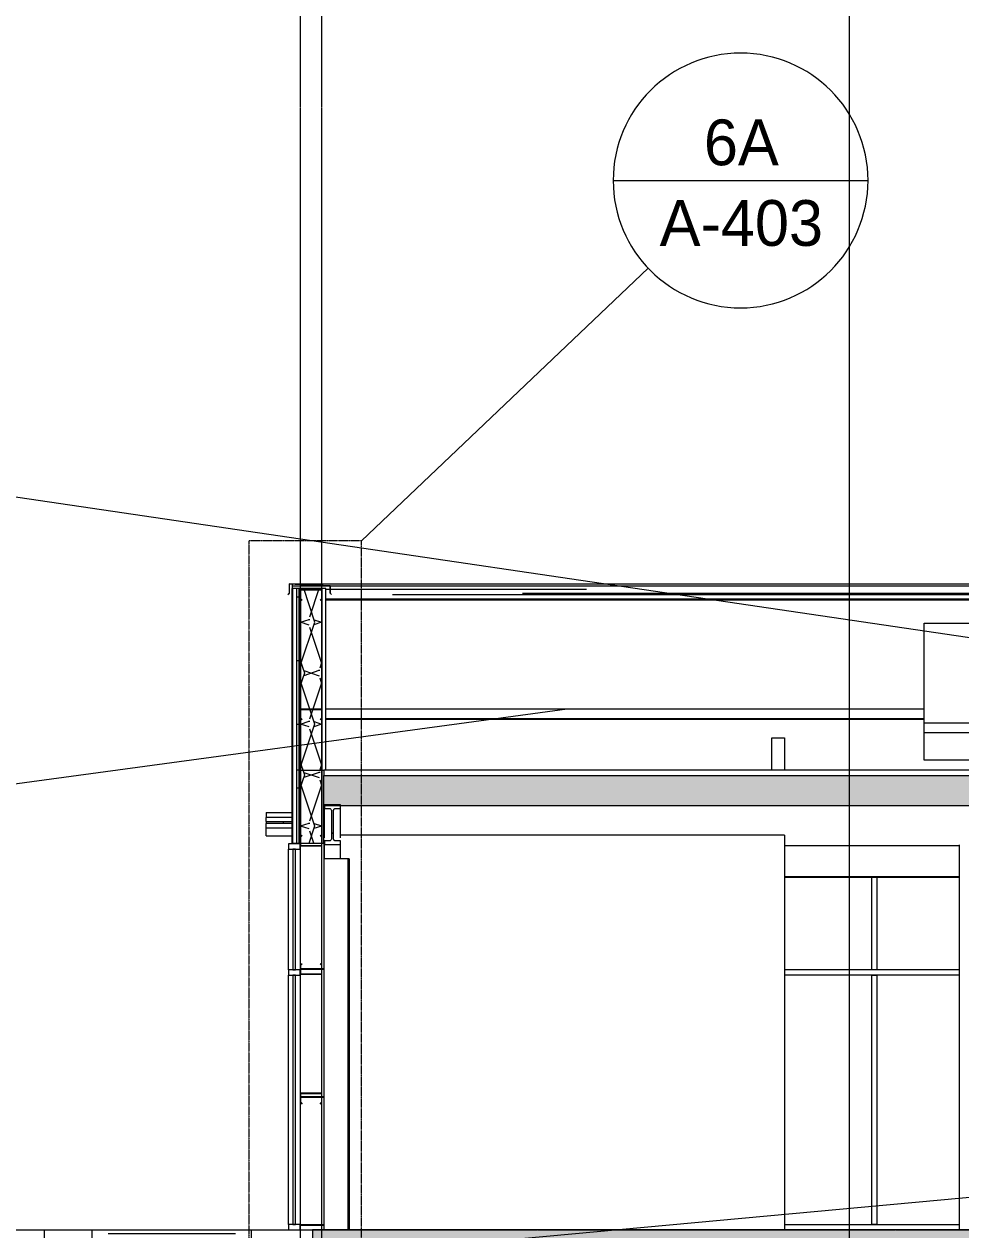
# Model space of a CAD drawing. Header units: inches. Extents: x -23565 to -21, y -324 to 853.
# Drawn here: x -22899.5 to -22546.6, y 0 to 454.5 of the extents above; entities that cross this region are included whole.
import ezdxf

# ---------------------------------------------------------------- set-up
doc = ezdxf.new("R2010")
doc.units = ezdxf.units.IN
doc.header["$MEASUREMENT"] = 0
for name, pattern in [('Dash Dot 3_16_', [0.3125, 0.1875, -0.0625, 0, -0.0625]), ('Grid Line 1_2_', [0.875, 0.5, -0.125, 0.125, -0.125]), ('Hidden 1_8_', [0.1875, 0.125, -0.0625])]:
    doc.linetypes.add(name, pattern=pattern)
for name, color, linetype, lineweight in [('A-ANNO-IDEN', 131, 'Continuous', 9), ('A-ANNO-SYMB', 150, 'Continuous', 9), ('A-CLNG', 13, 'Continuous', 13), ('A-CLNG-PATT', 13, 'Continuous', 25), ('A-FLOR', 192, 'Continuous', 13), ('A-FLOR-LEVL', 51, 'Continuous', 9), ('A-FLOR-MCUT', 51, 'Continuous', 9), ('A-FLOR-PATT', 8, 'Continuous', 25), ('A-GLAZ-CURT', 52, 'Continuous', 13), ('A-GLAZ-CWMG', 51, 'Continuous', 13), ('A-ROOF', 132, 'Continuous', 13), ('A-ROOF-OTLN', 132, 'Continuous', 9), ('A-ROOF-PATT', 132, 'Continuous', 13), ('A-WALL', 113, 'Continuous', 13), ('A-WALL-PATT', 111, 'Continuous', 25), ('C-TOPO', 7, 'Continuous', 13), ('G-ANNO-SYMB', 111, 'Continuous', 9), ('I-WALL', 2, 'Continuous', 13), ('M-EQPM', 50, 'Continuous', 13), ('S-BEAM', 12, 'Continuous', 13), ('S-COLS', 52, 'Continuous', 13), ('S-GRID', 1, 'Continuous', 9)]:
    doc.layers.add(name, color=color, linetype=linetype, lineweight=lineweight)
doc.styles.add('Century Gothic', font='GOTHIC.TTF', dxfattribs={"height": 17.245342})
pattern_1 = [(0, (-21811.89, 94.61), (0, 24), []), (90, (-21811.89, 94.61), (-24, 1e-15), [])]
pattern_2 = [(0, (-21811.89, 94.61), (30.72, 7.68), [2.534, -20.506, 2.534, -20.506, -122.88]), (0, (-21811.89, 94.61), (30.72, 7.68), [-46.08, 2.534, -43.546, 2.534, -20.506, -53.76]), (0, (-21811.89, 94.61), (30.72, 7.68), [-115.2, 2.534, -12.826, 2.534, -35.866]), (120, (-21800.37, 98.45), (-22.011075, 22.7643), [2.534, -20.506, 2.534, -20.506, -122.88]), (120, (-21800.37, 98.45), (-22.011075, 22.7643), [-46.08, 2.534, -43.546, 2.534, -20.506, -53.76]), (120, (-21800.37, 98.45), (-22.011075, 22.7643), [-115.2, 2.534, -12.826, 2.534, -35.866]), (240, (-21796.53, 113.81), (-8.708925, -30.4443), [2.534, -20.506, 2.534, -20.506, -122.88]), (240, (-21796.53, 113.81), (-8.708925, -30.4443), [-46.08, 2.534, -43.546, 2.534, -20.506, -53.76]), (240, (-21796.53, 113.81), (-8.708925, -30.4443), [-115.2, 2.534, -12.826, 2.534, -35.866])]
pattern_3 = [(161.57, (-21810.93, 95.57), (-7.6802237, -0.0009796), [0, -54.643, 6.067, 0]), (18.43, (-21812.85, 95.57), (-7.6802237, 0.0009796), [0, -54.643, 6.067, 0]), (108.43, (-21810.93, 95.57), (3.838295, -19.2013653), [18.211, -42.499]), (71.57, (-21812.85, 95.57), (3.838295, 19.2013653), [18.211, -42.499])]
pattern_4 = [(45, (-21811.89, 94.61), (-19.007, 19.007), []), (45, (-21811.89, 123.41), (-19.007, 19.007), [])]

# ---------------------------------------------------------------- blocks, each defined once
blk = doc.blocks.new('Struct_Xcel_Sports Complex_rvt-1-Building Section - North_South looking West _ Clinic')
at = {"layer": 'A-FLOR-PATT', "lineweight": 9}
h = blk.add_hatch(dxfattribs=at)
h.set_pattern_fill('FP_10', color=256, style=0, pattern_type=2)
h.set_pattern_definition([(50, (-21811.89, 94.61), (55.0854, -4.8198), [5.76, -63.36]), (355, (-21811.89, 94.61), (-10.6557, 57.7685), [4.608, -50.688]), (100.451, (-21807.3, 94.21), (44.4295, 52.9487), [4.895, -53.848]), (46.184, (-21811.89, 109.97), (81.9644, -12.712), [8.64, -95.04]), (96.636, (-21805.06, 108.91), (71.7815, 74.8124), [7.343, -80.772]), (351.184, (-21811.89, 109.97), (71.782, 74.8124), [6.912, -76.032]), (21, (-21804.21, 106.13), (45.842, -30.9215), [5.76, -63.36]), (326, (-21804.21, 106.13), (18.687, 55.6915), [4.608, -50.688]), (71.451, (-21800.39, 103.553), (64.529, 24.77), [4.895, -53.848]), (37.5, (-21811.89, 94.61), (0.9339, 25.5668), [2.534, -47.539, 2.534, -48.922, -50.88]), (37.5, (-21811.89, 94.61), (0.9339, 25.5668), [-101.53, 2.534, -48.346]), (7.5, (-21811.89, 94.61), (20.20404, 30.2913), [2.534, -26.803, 2.534, -46.387, -19.392]), (7.5, (-21811.89, 94.61), (20.20404, 30.2913), [-78.259, 2.534, -16.858]), (327.5, (-21829.017, 94.61), (40.9978, -1.7324), [2.534, -16.666, 2.534, -57.37, -79.488]), (327.5, (-21829.017, 94.61), (40.9978, -1.7324), [-79.104, 2.534, -76.954]), (317.5, (-21836.697, 94.61), (44.7889, 7.6878), [2.534, -22.426, 2.534, -37.248, -56.448]), (317.5, (-21836.697, 94.61), (44.7889, 7.6878), [-64.742, 2.534, -53.914])])
h.paths.add_polyline_path([(-22790.8, -6), (-20899.55, -6), (-20899.55, 0), (-22790.8, 0), (-22790.8, -1.56)], flags=0)
at = {"layer": 'A-FLOR', "color": 7}
blk.add_line((-20899.55, 0), (-22790.8, 0), dxfattribs=at)
at = {"layer": 'A-FLOR-MCUT', "color": 7, "lineweight": 13}
blk.add_line((-22790.8, 0), (-22790.8, -6), dxfattribs=at)
blk = doc.blocks.new('Girt_C - 8_D-1405489-Building Section - North_South looking West _ Clinic')
at = {"layer": 'S-BEAM', "color": 7}
for p, q in [((-22795.3, 51.37), (-22795.3, 48.05)), ((-22795.19, 48.11), (-22795.19, 51.37)), ((-22787.49, 51.55), (-22795.12, 51.55)), ((-22795.12, 51.45), (-22787.49, 51.45)), ((-22787.41, 51.37), (-22787.41, 48.11)), ((-22787.3, 48.05), (-22787.3, 51.37)), ((-22795.3, 48.05), (-22794.73, 47.57)), ((-22794.66, 47.66), (-22795.19, 48.11)), ((-22794.73, 47.57), (-22794.66, 47.66)), ((-22787.41, 48.11), (-22787.95, 47.66)), ((-22787.95, 47.66), (-22787.88, 47.57)), ((-22787.88, 47.57), (-22787.3, 48.05))]:
    blk.add_line(p, q, dxfattribs=at)
for centre, radius, start, end in [((-22795.12, 51.37), 0.188, 90, 180), ((-22795.12, 51.37), 0.0782, 90, 176.9576), ((-22787.49, 51.37), 0.188, 0, 90), ((-22787.49, 51.37), 0.0782, 2.1227, 90)]:
    blk.add_arc(centre, radius, start, end, dxfattribs=at)
blk = doc.blocks.new('Girt_C - 8_D-1781282-Building Section - North_South looking West _ Clinic')
at = {"layer": 'S-BEAM', "lineweight": 9}
h = blk.add_hatch(dxfattribs=at)
h.set_pattern_fill('FP_1', color=8, style=0, pattern_type=2)
h.set_pattern_definition(pattern_4)
h.paths.add_polyline_path([(-22795.12, 96.32), (-22787.49, 96.32), (-22787.49, 96.43), (-22795.12, 96.43)], flags=0)
h.paths.add_polyline_path([(-22787.41, 96.5), (-22787.3, 96.51), (-22787.3, 99.82), (-22787.88, 100.3), (-22787.95, 100.22), (-22787.41, 99.77)], flags=0)
h.paths.add_polyline_path([(-22795.19, 96.5), (-22795.19, 99.77), (-22794.66, 100.22), (-22794.73, 100.3), (-22795.3, 99.82), (-22795.3, 96.51)], flags=0)
at = {"layer": 'S-BEAM', "color": 7}
for p, q in [((-22794.73, 100.3), (-22795.3, 99.82)), ((-22795.19, 99.77), (-22794.66, 100.22)), ((-22794.66, 100.22), (-22794.73, 100.3)), ((-22787.88, 100.3), (-22787.95, 100.22)), ((-22787.95, 100.22), (-22787.41, 99.77)), ((-22787.3, 99.82), (-22787.88, 100.3)), ((-22795.3, 99.82), (-22795.3, 96.51)), ((-22795.19, 96.5), (-22795.19, 99.77)), ((-22787.49, 96.43), (-22795.12, 96.43)), ((-22795.12, 96.32), (-22787.49, 96.32)), ((-22787.41, 99.77), (-22787.41, 96.5)), ((-22787.3, 96.51), (-22787.3, 99.82))]:
    blk.add_line(p, q, dxfattribs=at)
for centre, radius, start, end in [((-22795.12, 96.51), 0.188, 180, 270), ((-22795.12, 96.51), 0.0782, 182.1227, 270), ((-22787.49, 96.51), 0.188, 270, 0), ((-22787.49, 96.51), 0.0782, 270, 356.9576)]:
    blk.add_arc(centre, radius, start, end, dxfattribs=at)
blk = doc.blocks.new('W-Wide Flange-Column - B4_F-1389255-Building Section - North_South looking West _ Clinic')
at = {"layer": 'S-COLS', "color": 8, "lineweight": 9}
for p, q in [((-22547.05, 0), (-22547.05, 145.18)), ((-22539.05, 145.18), (-22539.05, 0))]:
    blk.add_line(p, q, dxfattribs=at)
at = {"layer": 'S-COLS', "color": 8, "linetype": 'Hidden 1_8_', "lineweight": 9}
for p, q in [((-22543.21, 118.48), (-22543.21, 0)), ((-22542.9, 0), (-22542.9, 118.48))]:
    blk.add_line(p, q, dxfattribs=at)
blk = doc.blocks.new('W-Wide Flange - 1_-5_-1341919-Building Section - North_South looking West _ Clinic')
at = {"layer": 'S-BEAM', "lineweight": 9}
h = blk.add_hatch(dxfattribs=at)
h.set_pattern_fill('FP_1', color=8, style=0, pattern_type=2)
h.set_pattern_definition(pattern_4)
h.paths.add_polyline_path([(-22782.15, 145.22), (-22780.3, 145.22), (-22780.3, 146.58), (-22782.24, 146.6), (-22782.59, 146.77), (-22782.84, 147.08), (-22782.93, 147.47), (-22782.91, 158.18), (-22782.73, 158.53), (-22782.42, 158.78), (-22782.04, 158.87), (-22780.3, 158.87), (-22780.3, 160.23), (-22786.3, 160.23), (-22786.3, 158.87), (-22784.37, 158.85), (-22784.01, 158.67), (-22783.77, 158.36), (-22783.68, 157.98), (-22783.7, 147.27), (-22783.87, 146.91), (-22784.18, 146.67), (-22784.57, 146.58), (-22786.3, 146.58), (-22786.3, 145.22)], flags=0)
at = {"layer": 'S-BEAM', "color": 7}
for p, q in [((-22780.3, 160.23), (-22786.3, 160.23)), ((-22786.3, 160.23), (-22786.3, 158.87)), ((-22780.3, 158.87), (-22780.3, 160.23)), ((-22786.3, 158.87), (-22784.57, 158.87)), ((-22783.68, 157.98), (-22783.68, 147.47)), ((-22782.93, 147.47), (-22782.93, 157.98)), ((-22782.04, 158.87), (-22780.3, 158.87)), ((-22784.57, 146.58), (-22786.3, 146.58)), ((-22786.3, 146.58), (-22786.3, 145.22)), ((-22780.3, 146.58), (-22782.04, 146.58)), ((-22780.3, 145.22), (-22780.3, 146.58)), ((-22786.3, 145.22), (-22780.3, 145.22))]:
    blk.add_line(p, q, dxfattribs=at)
at = {"layer": 'S-BEAM', "color": 8, "lineweight": 9}
for p, q in [((-22786.3, 147.72), (-22786.3, 158.87)), ((-22780.3, 147.72), (-22780.3, 158.87)), ((-22786.3, 139.83), (-22786.3, 145.22)), ((-22780.3, 139.83), (-22780.3, 145.22))]:
    blk.add_line(p, q, dxfattribs=at)
at = {"layer": 'S-BEAM', "color": 7, "flags": 128}
for points in [[(-22784.57, 158.87), (-22784.37, 158.85), (-22784.18, 158.78), (-22784.01, 158.67), (-22783.87, 158.53), (-22783.77, 158.36), (-22783.7, 158.18), (-22783.68, 157.98)], [(-22782.93, 157.98), (-22782.91, 158.18), (-22782.84, 158.36), (-22782.73, 158.53), (-22782.59, 158.67), (-22782.42, 158.78), (-22782.24, 158.85), (-22782.04, 158.87)], [(-22783.68, 147.47), (-22783.7, 147.27), (-22783.77, 147.08), (-22783.87, 146.91), (-22784.01, 146.77), (-22784.18, 146.67), (-22784.37, 146.6), (-22784.57, 146.58)], [(-22782.04, 146.58), (-22782.24, 146.6), (-22782.42, 146.67), (-22782.59, 146.77), (-22782.73, 146.91), (-22782.84, 147.08), (-22782.91, 147.27), (-22782.93, 147.47)]]:
    blk.add_lwpolyline(points, dxfattribs=at)
blk = doc.blocks.new('Girt_C - 8_D-1785278-Building Section - North_South looking West _ Clinic')
at = {"layer": 'S-BEAM', "color": 8, "lineweight": 9}
for p, q in [((-22784.18, 241.3), (-22785.81, 241.3)), ((-22687.57, 241.3), (-22784.12, 241.3)), ((-22353.87, 241.3), (-22357.18, 241.3)), ((-22349.92, 241.11), (-22349.92, 240.83)), ((-22785.8, 237.8), (-22354.05, 237.8)), ((-22351.99, 237.31), (-22785.8, 237.31)), ((-22353.9, 237.8), (-22352, 237.8))]:
    blk.add_line(p, q, dxfattribs=at)
blk = doc.blocks.new('Girt_C - 8_D-1782473-Building Section - North_South looking West _ Clinic')
at = {"layer": 'S-BEAM', "color": 7}
for p, q in [((-22795.3, 241.11), (-22795.3, 237.8)), ((-22795.19, 237.85), (-22795.19, 241.11)), ((-22787.49, 241.3), (-22795.12, 241.3)), ((-22795.12, 241.19), (-22787.49, 241.19)), ((-22787.41, 241.11), (-22787.41, 237.85)), ((-22787.3, 237.8), (-22787.3, 241.11)), ((-22795.3, 237.8), (-22794.73, 237.31)), ((-22794.66, 237.4), (-22795.19, 237.85)), ((-22794.73, 237.31), (-22794.66, 237.4)), ((-22787.41, 237.85), (-22787.95, 237.4)), ((-22787.95, 237.4), (-22787.88, 237.31)), ((-22787.88, 237.31), (-22787.3, 237.8))]:
    blk.add_line(p, q, dxfattribs=at)
for centre, radius, start, end in [((-22795.12, 241.11), 0.188, 90, 180), ((-22795.12, 241.11), 0.0782, 90, 177.8773), ((-22787.49, 241.11), 0.188, 0, 90), ((-22787.49, 241.11), 0.0782, 3.0424, 90)]:
    blk.add_arc(centre, radius, start, end, dxfattribs=at)
blk = doc.blocks.new('Carrier_48TC_Standard_Efficiency_Gas_Heat_Electric_Cooling_Packaged_Rooftop_Unit_3_to_15_nominal_tons - 6 ton 48TC__07-1350223-Building Section - North_South looking West _ Clinic')
at = {"layer": 'M-EQPM', "color": 8, "lineweight": 9}
for p, q in [((-22560.37, 228.71), (-22516.37, 228.71)), ((-22560.37, 187.33), (-22560.37, 228.71)), ((-22516.37, 187.33), (-22516.37, 228.71)), ((-22560.37, 191.08), (-22516.37, 191.08)), ((-22560.37, 177.08), (-22560.37, 191.08)), ((-22516.37, 177.08), (-22516.37, 191.08)), ((-22516.37, 187.33), (-22560.37, 187.33)), ((-22516.37, 177.08), (-22560.37, 177.08))]:
    blk.add_line(p, q, dxfattribs=at)
blk = doc.blocks.new('W-Wide Flange - W12X19-1098423-Building Section - North_South looking West _ Clinic')
at = {"layer": 'S-BEAM', "color": 8, "lineweight": 9}
for p, q in [((-22547.05, 144.7), (-22613.05, 144.7)), ((-22613.05, 133.2), (-22547.05, 133.2)), ((-22547.05, 132.85), (-22613.05, 132.85))]:
    blk.add_line(p, q, dxfattribs=at)
blk = doc.blocks.new('Rectangular Mullion - Exterior 2_ x 4_5_-1135311-Building Section - North_South looking West _ Clinic')
at = {"layer": 'A-GLAZ-CWMG', "color": 8, "lineweight": 9}
blk.add_line((-22579.24, 2), (-22547.05, 2), dxfattribs=at)
blk = doc.blocks.new('Rectangular Mullion - Exterior 2_ x 4_5_-769167-Building Section - North_South looking West _ Clinic')
at = {"layer": 'A-GLAZ-CWMG', "color": 8, "lineweight": 9}
blk.add_line((-22613.05, 2), (-22579.24, 2), dxfattribs=at)
blk = doc.blocks.new('Rectangular Mullion - Exterior 2_ x 4_5_-1135305-Building Section - North_South looking West _ Clinic')
at = {"layer": 'A-GLAZ-CWMG', "color": 8, "lineweight": 9}
for p, q in [((-22579.24, 98), (-22613.05, 98)), ((-22579.24, 96), (-22613.05, 96))]:
    blk.add_line(p, q, dxfattribs=at)
blk = doc.blocks.new('Rectangular Mullion - Exterior 2_ x 4_5_-827470-Building Section - North_South looking West _ Clinic')
at = {"layer": 'A-GLAZ-CWMG', "color": 8, "lineweight": 9}
for p, q in [((-22580.24, 96), (-22578.24, 96)), ((-22580.24, 96), (-22580.24, 2)), ((-22578.24, 96), (-22578.24, 2)), ((-22578.24, 2), (-22580.24, 2))]:
    blk.add_line(p, q, dxfattribs=at)
blk = doc.blocks.new('Rectangular Mullion - Exterior 2_ x 4_5_-1142358-Building Section - North_South looking West _ Clinic')
at = {"layer": 'A-GLAZ-CWMG', "color": 8, "lineweight": 9}
for p, q in [((-22580.24, 132.85), (-22580.24, 98)), ((-22578.24, 132.85), (-22578.24, 98)), ((-22578.24, 98), (-22580.24, 98))]:
    blk.add_line(p, q, dxfattribs=at)
blk = doc.blocks.new('Girt_C - 8_D-1781644-Building Section - North_South looking West _ Clinic')
at = {"layer": 'S-BEAM', "lineweight": 9}
h = blk.add_hatch(dxfattribs=at)
h.set_pattern_fill('FP_1', color=8, style=0, pattern_type=2)
h.set_pattern_definition(pattern_4)
h.paths.add_polyline_path([(-22787.49, 144.69), (-22787.49, 144.8), (-22795.12, 144.8), (-22795.12, 144.69), (-22791.83, 144.69)], flags=0)
h.paths.add_polyline_path([(-22795.19, 144.87), (-22795.19, 148.14), (-22794.66, 148.59), (-22794.73, 148.67), (-22795.3, 148.19), (-22795.3, 144.88)], flags=0)
h.paths.add_polyline_path([(-22787.41, 144.87), (-22787.3, 144.92), (-22787.3, 148.19), (-22787.88, 148.67), (-22787.95, 148.59), (-22787.41, 148.14), (-22787.41, 144.92)], flags=0)
at = {"layer": 'S-BEAM', "color": 7}
for p, q in [((-22794.73, 148.67), (-22795.3, 148.19)), ((-22795.3, 148.19), (-22795.3, 144.88)), ((-22795.19, 148.14), (-22794.66, 148.59)), ((-22795.19, 144.87), (-22795.19, 148.14)), ((-22794.66, 148.59), (-22794.73, 148.67)), ((-22787.88, 148.67), (-22787.95, 148.59)), ((-22787.95, 148.59), (-22787.41, 148.14)), ((-22787.3, 148.19), (-22787.88, 148.67)), ((-22787.41, 148.14), (-22787.41, 144.87)), ((-22787.3, 144.88), (-22787.3, 148.19)), ((-22787.49, 144.8), (-22795.12, 144.8)), ((-22795.12, 144.69), (-22787.49, 144.69))]:
    blk.add_line(p, q, dxfattribs=at)
for centre, radius, start, end in [((-22795.12, 144.88), 0.187, 180, 270), ((-22795.12, 144.88), 0.0782, 183.0424, 270), ((-22787.49, 144.88), 0.188, 270, 0), ((-22787.49, 144.88), 0.0782, 270, 357.8773)]:
    blk.add_arc(centre, radius, start, end, dxfattribs=at)
blk = doc.blocks.new('Girt_C - 8_D-V6-Building Section - North_South looking West _ Clinic')
at = {"layer": 'S-BEAM', "color": 7}
for p, q in [((-22795.3, 196.11), (-22795.3, 192.8)), ((-22795.19, 192.85), (-22795.19, 196.11)), ((-22787.49, 196.3), (-22795.12, 196.3)), ((-22795.12, 196.19), (-22787.49, 196.19)), ((-22787.41, 196.11), (-22787.41, 192.85)), ((-22787.3, 192.8), (-22787.3, 196.11)), ((-22795.3, 192.8), (-22794.73, 192.31)), ((-22794.66, 192.4), (-22795.19, 192.85)), ((-22794.73, 192.31), (-22794.66, 192.4)), ((-22787.41, 192.85), (-22787.95, 192.4)), ((-22787.95, 192.4), (-22787.88, 192.31)), ((-22787.88, 192.31), (-22787.3, 192.8))]:
    blk.add_line(p, q, dxfattribs=at)
for centre, radius, start, end in [((-22795.12, 196.11), 0.188, 90, 180), ((-22795.12, 196.11), 0.0782, 90, 177.8773), ((-22787.49, 196.11), 0.188, 0, 90), ((-22787.49, 196.11), 0.0782, 3.0424, 90)]:
    blk.add_arc(centre, radius, start, end, dxfattribs=at)
blk = doc.blocks.new('Girt_C - 8_D-1785280-Building Section - North_South looking West _ Clinic')
at = {"layer": 'S-BEAM', "color": 8, "lineweight": 9}
for p, q in [((-22560.37, 196.3), (-22785.8, 196.3)), ((-22448.55, 196.3), (-22516.37, 196.3)), ((-22353.87, 196.3), (-22389.05, 196.3)), ((-22785.8, 192.8), (-22560.37, 192.8)), ((-22560.37, 192.31), (-22785.8, 192.31)), ((-22516.37, 192.8), (-22448.55, 192.8)), ((-22448.55, 192.31), (-22516.37, 192.31)), ((-22389.05, 192.8), (-22354.05, 192.8)), ((-22352, 192.31), (-22389.05, 192.31)), ((-22353.9, 192.8), (-22352, 192.8))]:
    blk.add_line(p, q, dxfattribs=at)
blk = doc.blocks.new('Rectangular Mullion - Exterior 2_ x 4_5_-1135285-Building Section - North_South looking West _ Clinic')
at = {"layer": 'A-GLAZ-CWMG', "color": 8, "lineweight": 9}
for p, q in [((-22547.05, 98), (-22579.24, 98)), ((-22547.05, 96), (-22579.24, 96))]:
    blk.add_line(p, q, dxfattribs=at)
blk = doc.blocks.new('Rectangular Mullion - Exterior 2_ x 4_5_-1060761-Building Section - North_South looking West _ Clinic')
at = {"layer": 'A-GLAZ-CWMG', "color": 7}
for p, q in [((-22799.93, 145.5), (-22799.93, 143.5)), ((-22795.43, 145.5), (-22799.93, 145.5)), ((-22795.43, 143.5), (-22795.43, 145.5)), ((-22799.93, 143.5), (-22795.43, 143.5))]:
    blk.add_line(p, q, dxfattribs=at)
blk = doc.blocks.new('System Panel - INSULATED LOW-E GLAZING _SEE ELEVATIONS FOR U-FACTOR_ SHGC_ _ LT_-827454-Building Section - North_South looking West _ Clinic')
at = {"layer": 'A-GLAZ-CURT', "color": 7}
for p, q in [((-22798.18, 96), (-22798.18, 2)), ((-22797.18, 96), (-22798.18, 96)), ((-22797.18, 2), (-22797.18, 96)), ((-22798.18, 2), (-22797.18, 2))]:
    blk.add_line(p, q, dxfattribs=at)
at = {"layer": 'A-GLAZ-CURT', "color": 10, "lineweight": 9}
for p, q in [((-22798.18, 96), (-22798.18, 2)), ((-22797.18, 96), (-22798.18, 96)), ((-22797.18, 2), (-22797.18, 96)), ((-22798.18, 2), (-22797.18, 2))]:
    blk.add_line(p, q, dxfattribs=at)
blk = doc.blocks.new('System Panel - INSULATED LOW-E GLAZING _SEE ELEVATIONS FOR U-FACTOR_ SHGC_ _ LT_-1142349-Building Section - North_South looking West _ Clinic')
at = {"layer": 'A-GLAZ-CURT', "color": 7}
for p, q in [((-22798.18, 143.5), (-22798.18, 98)), ((-22797.18, 143.5), (-22798.18, 143.5)), ((-22797.18, 98), (-22797.18, 143.5)), ((-22798.18, 98), (-22797.18, 98))]:
    blk.add_line(p, q, dxfattribs=at)
at = {"layer": 'A-GLAZ-CURT', "color": 10, "lineweight": 9}
for p, q in [((-22798.18, 143.5), (-22798.18, 98)), ((-22797.18, 143.5), (-22798.18, 143.5)), ((-22797.18, 98), (-22797.18, 143.5)), ((-22798.18, 98), (-22797.18, 98))]:
    blk.add_line(p, q, dxfattribs=at)
blk = doc.blocks.new('Rectangular Mullion - Exterior 2_ x 4_5_-1060760-Building Section - North_South looking West _ Clinic')
at = {"layer": 'A-GLAZ-CWMG', "color": 7}
for p, q in [((-22799.93, 2), (-22799.93, 0)), ((-22795.43, 2), (-22799.93, 2)), ((-22799.93, 0), (-22795.43, 0)), ((-22795.43, 0), (-22795.43, 2))]:
    blk.add_line(p, q, dxfattribs=at)
blk = doc.blocks.new('Rectangular Mullion - Exterior 2_ x 4_5_-1140453-Building Section - North_South looking West _ Clinic')
at = {"layer": 'A-GLAZ-CWMG', "color": 7}
for p, q in [((-22799.93, 98), (-22799.93, 96)), ((-22795.43, 98), (-22799.93, 98)), ((-22799.93, 96), (-22795.43, 96)), ((-22795.43, 96), (-22795.43, 98))]:
    blk.add_line(p, q, dxfattribs=at)
blk = doc.blocks.new('Rectangular Mullion - Exterior 2_ x 4_5_-V10-Building Section - North_South looking West _ Clinic')
at = {"layer": 'A-GLAZ-CWMG', "color": 10, "lineweight": 9}
for p, q in [((-22799.93, 96), (-22798.18, 96)), ((-22798.18, 96), (-22797.18, 96)), ((-22797.18, 96), (-22795.43, 96)), ((-22798.18, 2), (-22799.93, 2)), ((-22797.18, 2), (-22798.18, 2)), ((-22795.43, 2), (-22797.18, 2))]:
    blk.add_line(p, q, dxfattribs=at)
at = {"layer": 'A-GLAZ-CWMG', "color": 8, "lineweight": 9}
for p, q in [((-22799.93, 2), (-22799.93, 96)), ((-22795.43, 96), (-22795.43, 2))]:
    blk.add_line(p, q, dxfattribs=at)
blk = doc.blocks.new('Rectangular Mullion - Exterior 2_ x 4_5_-V11-Building Section - North_South looking West _ Clinic')
at = {"layer": 'A-GLAZ-CWMG', "color": 10, "lineweight": 9}
for p, q in [((-22799.93, 143.5), (-22798.18, 143.5)), ((-22798.18, 143.5), (-22797.18, 143.5)), ((-22797.18, 143.5), (-22795.43, 143.5)), ((-22798.18, 98), (-22799.93, 98)), ((-22797.18, 98), (-22798.18, 98)), ((-22795.43, 98), (-22797.18, 98))]:
    blk.add_line(p, q, dxfattribs=at)
at = {"layer": 'A-GLAZ-CWMG', "color": 8, "lineweight": 9}
for p, q in [((-22799.93, 98), (-22799.93, 143.5)), ((-22795.43, 143.5), (-22795.43, 98))]:
    blk.add_line(p, q, dxfattribs=at)
blk = doc.blocks.new('HSS-Hollow Structural Section - HSS1-1_2X1-1_2X1_8 - Obsolete-1396620-Building Section - North_South looking West _ Clinic')
at = {"layer": 'S-BEAM', "color": 8, "lineweight": 9}
for p, q in [((-22798.62, 155.4), (-22808.3, 155.4)), ((-22808.3, 155.18), (-22808.3, 155.4)), ((-22808.3, 154.14), (-22808.3, 155.18)), ((-22808.3, 153.9), (-22808.3, 154.14)), ((-22808.3, 153.86), (-22808.3, 153.9)), ((-22808.3, 153.86), (-22798.62, 153.86))]:
    blk.add_line(p, q, dxfattribs=at)
blk = doc.blocks.new('HSS-Hollow Structural Section - HSS1-1_2X1-1_2X1_8 - Obsolete-V12-Building Section - North_South looking West _ Clinic')
at = {"layer": 'S-BEAM', "color": 8, "lineweight": 9}
for p, q in [((-22798.62, 153.11), (-22808.3, 153.11)), ((-22808.3, 152.89), (-22808.3, 153.11)), ((-22808.3, 151.85), (-22808.3, 152.89)), ((-22808.3, 151.61), (-22808.3, 151.85)), ((-22808.3, 151.57), (-22808.3, 151.61)), ((-22808.3, 151.57), (-22798.62, 151.57))]:
    blk.add_line(p, q, dxfattribs=at)
blk = doc.blocks.new('Section - Callout Head-19020-Building Section - North_South looking West _ Clinic')
at = {"layer": 'A-ANNO-SYMB'}
blk.add_line((-22677.54, 395.52), (-22581.54, 395.52), dxfattribs=at)
for start, end in [(0, 180), (180, 360)]:
    blk.add_arc((-22629.54, 395.52), 48, start, end, dxfattribs=at)

msp = doc.modelspace()

# ---------------------------------------------------------------- hatches: boundary and pattern name
at = {"layer": 'A-CLNG-PATT', "lineweight": 9}
h = msp.add_hatch(dxfattribs=at)
h.set_pattern_fill('FP_5', color=8, style=0, pattern_type=2)
h.set_pattern_definition(pattern_3)
h.paths.add_polyline_path([(-21939.69056, 159.97351), (-20891.55281, 159.97351), (-20891.55281, 171.10816), (-22786.55281, 171.10816), (-22786.55281, 159.97351), (-21949.374, 159.97351)], flags=0)
at = {"layer": 'A-ROOF-PATT', "lineweight": 9}
h = msp.add_hatch(dxfattribs=at)
h.set_pattern_fill('FP_7', color=8, style=0, pattern_type=2)
h.set_pattern_definition([(90, (-174.388, -762.154), (-16.082, 1e-15), [])])
h.paths.add_polyline_path([(-22808.30281, 153.11177), (-22798.61531, 153.11177), (-22798.61531, 153.85745), (-22808.30281, 153.85745)], flags=0)
h.paths.add_polyline_path([(-20878.55281, 153.11177), (-20878.55281, 153.85745), (-20889.05281, 153.85745), (-20889.03759, 153.11177), (-20879.83854, 153.11177)], flags=0)
h.paths.add_polyline_path([(-20884.19587, 155.39928), (-20878.55281, 155.39928), (-20878.55281, 155.87239), (-20889.05281, 155.87239), (-20889.05281, 155.39928), (-20887.47367, 155.39928)], flags=0)
h.paths.add_polyline_path([(-20900.30281, 171.10816), (-20900.30281, 171.23837), (-22786.55281, 171.23837), (-22786.55281, 171.10816), (-20903.56275, 171.10816)], flags=0)
at = {"layer": 'A-WALL-PATT', "lineweight": 9}
h = msp.add_hatch(dxfattribs=at)
h.set_pattern_fill('FP_3', color=8, style=0, pattern_type=2)
h.set_pattern_definition(pattern_1)
h.paths.add_polyline_path([(-22796.80281, 173.2401), (-22795.80281, 173.2401), (-22795.80281, 241.75), (-22796.80281, 241.75), (-22796.80281, 174.21443)], flags=0)
h = msp.add_hatch(dxfattribs=at)
h.set_pattern_fill('FP_4', color=8, style=0, pattern_type=2)
h.set_pattern_definition(pattern_2)
h.paths.add_polyline_path([(-22795.30281, 173.2401), (-22795.30281, 241.75), (-22795.80281, 241.75), (-22795.80281, 173.2401)], flags=0)
h = msp.add_hatch(dxfattribs=at)
h.set_pattern_fill('FP_5', color=8, style=0, pattern_type=2)
h.set_pattern_definition(pattern_3)
h.paths.add_polyline_path([(-22787.30281, 173.2401), (-22787.30281, 241.75), (-22795.30281, 241.75), (-22795.30281, 173.2401), (-22791.83306, 173.2401)], flags=0)
h = msp.add_hatch(dxfattribs=at)
h.set_pattern_fill('FP_3', color=8, style=0, pattern_type=2)
h.set_pattern_definition(pattern_1)
h.paths.add_polyline_path([(-22795.80281, 145.75), (-22795.80281, 173.2401), (-22796.80281, 173.2401), (-22796.80281, 145.75)], flags=0)
h = msp.add_hatch(dxfattribs=at)
h.set_pattern_fill('FP_4', color=8, style=0, pattern_type=2)
h.set_pattern_definition(pattern_2)
h.paths.add_polyline_path([(-22795.30281, 145.75), (-22795.30281, 173.2401), (-22795.80281, 173.2401), (-22795.80281, 145.75)], flags=0)
h = msp.add_hatch(dxfattribs=at)
h.set_pattern_fill('FP_5', color=8, style=0, pattern_type=2)
h.set_pattern_definition(pattern_3)
h.paths.add_polyline_path([(-22787.30281, 145.75), (-22787.30281, 173.2401), (-22795.30281, 173.2401), (-22795.30281, 145.75), (-22791.83306, 145.75)], flags=0)
h = msp.add_hatch(dxfattribs=at)
h.set_pattern_fill('FP_6', color=8, style=0, pattern_type=2)
h.set_pattern_definition([(90, (-23337.7, 677.25), (-193, -193), [48, -145]), (180, (-23337.7, 677.25), (-2e-14, -193), [96, -97]), (270, (-23433.7, 725.25), (-193, -193), [48, -145]), (180, (-23337.7, 725.25), (-2e-14, -193), [96, -97]), (270, (-23434.2, 725.25), (-193, -193), [48, -145]), (180, (-23434.2, 725.25), (-2e-14, -193), [96, -97]), (90, (-23530.2, 677.25), (-193, -193), [48, -145]), (180, (-23434.2, 677.25), (-2e-14, -193), [96, -97]), (90, (-23385.46, 725.5), (-193, -193), [48, -145]), (180, (-23337.33, 725.5), (-2e-14, -193), [48.125, -144.875]), (180, (-23337.33, 773.5), (-2e-14, -193), [48.125, -144.875]), (90, (-23481.96, 725.5), (-193, -193), [48, -145]), (180, (-23385.96, 725.5), (-2e-14, -193), [96, -97]), (270, (-23385.96, 773.5), (-193, -193), [48, -145]), (180, (-23385.96, 773.5), (-2e-14, -193), [96, -97]), (180, (-23482.46, 725.5), (-2e-14, -193), [48, -145]), (270, (-23482.46, 773.5), (-193, -193), [48, -145]), (180, (-23482.46, 773.5), (-2e-14, -193), [48, -145]), (90, (-23337.7, 773.75), (-193, -193), [48, -145]), (180, (-23337.7, 773.75), (-2e-14, -193), [96, -97]), (270, (-23433.7, 821.75), (-193, -193), [48, -145]), (180, (-23337.7, 821.75), (-2e-14, -193), [96, -97]), (270, (-23434.2, 821.75), (-193, -193), [48, -145]), (180, (-23434.2, 821.75), (-2e-14, -193), [96, -97]), (90, (-23530.2, 773.75), (-193, -193), [48, -145]), (180, (-23434.2, 773.75), (-2e-14, -193), [96, -97]), (90, (-23385.46, 822), (-193, -193), [48, -145]), (180, (-23337.33, 822), (-2e-14, -193), [48.125, -144.875]), (180, (-23337.33, 870), (-2e-14, -193), [48.125, -144.875]), (90, (-23481.96, 822), (-193, -193), [48, -145]), (180, (-23385.96, 822), (-2e-14, -193), [96, -97]), (270, (-23385.96, 870), (-193, -193), [48, -145]), (180, (-23385.96, 870), (-2e-14, -193), [96, -97]), (180, (-23482.46, 822), (-2e-14, -193), [48, -145]), (270, (-23482.46, 870), (-193, -193), [48, -145]), (180, (-23482.46, 870), (-2e-14, -193), [48, -145])])
h.paths.add_polyline_path([(-22790.80281, 0), (-22786.55281, 0), (-22786.55281, 145.75), (-22787.30281, 145.75), (-22787.30281, 144.875), (-22787.41219, 144.91868), (-22787.41219, 145.75), (-22795.19344, 145.75), (-22795.19344, 144.8709), (-22795.30281, 144.91868), (-22795.30281, 145.75), (-22798.61531, 145.75), (-22798.61531, 145.5), (-22795.42781, 145.5), (-22795.42781, 0)], flags=0)
h.paths.add_polyline_path([(-22794.72719, 47.57168), (-22795.30281, 48.10569), (-22795.30281, 51.36719), (-22795.19344, 51.37128), (-22795.11531, 48.04014), (-22794.65688, 47.65547)], flags=0)
h.paths.add_polyline_path([(-22787.87734, 47.5726), (-22787.94765, 47.65638), (-22787.41219, 48.10569), (-22787.41219, 51.37006), (-22787.30281, 51.36719), (-22787.30281, 48.05469), (-22787.49028, 47.89738)], flags=0)
h.paths.add_polyline_path([(-22794.65688, 51.44531), (-22795.11537, 51.44531), (-22795.11537, 51.55469), (-22787.49031, 51.55469), (-22787.49028, 51.44531), (-22790.80281, 51.44531)], flags=0)
h.paths.add_polyline_path([(-22795.11531, 96.32031), (-22795.11534, 96.42969), (-22787.49025, 96.42969), (-22787.49025, 96.32031)], flags=0)
h.paths.add_polyline_path([(-22787.41219, 96.50372), (-22787.41219, 99.76931), (-22787.94874, 100.21953), (-22787.87843, 100.30332), (-22787.30281, 99.76931), (-22787.30281, 96.50781)], flags=0)
h.paths.add_polyline_path([(-22795.19344, 96.50494), (-22795.30281, 96.50781), (-22795.30281, 99.82031), (-22794.72828, 100.3024), (-22794.65797, 100.21862), (-22795.19344, 99.76931), (-22795.19344, 98)], flags=0)
h.paths.add_polyline_path([(-22787.49028, 144.6875), (-22795.11531, 144.6875), (-22795.11537, 144.79688), (-22787.49028, 144.79688)], flags=0)
at = {"layer": 'C-TOPO', "lineweight": 9}
h = msp.add_hatch(dxfattribs=at)
h.set_pattern_fill('FP_2', color=8, style=0, pattern_type=2)
h.set_pattern_definition([(0, (-21811.89, 94.61), (48, 48), [48, -48]), (0, (-21811.89, 112.61), (48, 48), [48, -48]), (0, (-21811.89, 130.61), (48, 48), [48, -48]), (90, (-21805.89, 136.61), (-48, 48), [48, -48]), (90, (-21787.89, 136.61), (-48, 48), [48, -48]), (90, (-21769.89, 136.61), (-48, 48), [48, -48])])
h.paths.add_polyline_path([(-20864.829, -79.68207), (-20554.959, -79.68207), (-20554.959, 0), (-20889.55281, 0), (-20889.55281, -36), (-20886.55281, -36), (-20886.55281, -48), (-20904.55281, -48), (-20904.55281, -36), (-20899.55281, -36), (-20899.55281, -6), (-22790.80281, -6), (-22790.80281, -36), (-22785.80281, -36), (-22785.80281, -48), (-22803.80281, -48), (-22803.80281, -36), (-22800.80281, -36), (-22800.80281, 0), (-23033.919, 0), (-23033.919, -79.68207), (-20886.55281, -79.68207)], flags=0)
h.paths.add_polyline_path([(-22535.60784, -24), (-22551.60784, -24), (-22551.60784, -12), (-22535.60784, -12)], flags=0)

# ---------------------------------------------------------------- linework, layer by layer
at = {"layer": 'A-ANNO-IDEN', "color": 153}
for p, q in [((-22443.68458, 208.51507), (-23078.54946, 302.09145)), ((-22694.94043, 196.29506), (-23078.58806, 144.0656)), ((-22477.16782, 18.22431), (-23081.64358, -37.23122))]:
    msp.add_line(p, q, dxfattribs=at)
at = {"layer": 'A-ANNO-SYMB'}
msp.add_line((-22772.40967, 259.76137), (-22664.33183, 362.45943), dxfattribs=at)
at = {"layer": 'A-ANNO-SYMB', "linetype": 'Dash Dot 3_16_'}
for p, q in [((-22814.83026, 259.76137), (-22814.83026, -51.59791)), ((-22772.40967, 259.76137), (-22814.83026, 259.76137)), ((-22772.40967, -51.59791), (-22772.40967, 259.76137))]:
    msp.add_line(p, q, dxfattribs=at)
at = {"layer": 'A-CLNG', "color": 7}
for p, q in [((-20891.55281, 171.10816), (-22786.55281, 171.10816)), ((-22786.55281, 159.97351), (-22356.55281, 159.97351))]:
    msp.add_line(p, q, dxfattribs=at)
at = {"layer": 'A-FLOR-LEVL', "linetype": 'Grid Line 1_2_'}
msp.add_line((-23227.3711, 0), (-20111.40408, 0), dxfattribs=at)
at = {"layer": 'A-ROOF', "color": 7}
for p, q in [((-20889.05281, 173.2401), (-22786.55281, 173.2401)), ((-22786.55281, 173.2401), (-22786.55281, 171.23837)), ((-22786.55281, 171.23837), (-20900.30281, 171.23837))]:
    msp.add_line(p, q, dxfattribs=at)
at = {"layer": 'A-ROOF', "color": 8, "lineweight": 9}
for p, q in [((-22808.30281, 157.35329), (-22808.30281, 155.39928)), ((-22808.30281, 157.35329), (-22798.61531, 157.35329)), ((-22808.30281, 153.85745), (-22808.30281, 153.06381))]:
    msp.add_line(p, q, dxfattribs=at)
at = {"layer": 'A-ROOF-OTLN', "color": 8}
for q in [(-22808.30281, 151.56626), (-22798.61531, 148.46428)]:
    msp.add_line((-22808.30281, 148.46428), q, dxfattribs=at)
at = {"layer": 'A-WALL', "color": 7}
for p, q in [((-22799.61531, 243.5), (-22799.61531, 240)), ((-22784.11531, 242.68768), (-22799.61531, 243.5)), ((-22799.55281, 239.97411), (-22799.55281, 243.43414)), ((-22799.55281, 243.43414), (-22784.17781, 242.62837)), ((-22798.61531, 241.75), (-22798.61531, 145.75)), ((-22785.80281, 241.75), (-22798.61531, 241.75)), ((-22798.30281, 241.75), (-22798.30281, 145.75)), ((-22796.80281, 241.75), (-22796.80281, 145.75)), ((-22795.80281, 241.75), (-22795.80281, 145.75)), ((-22795.30281, 241.75), (-22795.30281, 145.75)), ((-22787.30281, 241.75), (-22787.30281, 145.75)), ((-22785.80281, 173.2401), (-22785.80281, 241.75)), ((-22784.17781, 242.62837), (-22784.17781, 239.97411)), ((-22784.11531, 240), (-22784.11531, 242.68768)), ((-22799.61531, 240), (-22800.11531, 239.5)), ((-22800.11531, 239.5), (-22800.07112, 239.45581)), ((-22800.07112, 239.45581), (-22799.55281, 239.97411)), ((-22784.17781, 239.97411), (-22783.6595, 239.45581)), ((-22783.61531, 239.5), (-22784.11531, 240)), ((-22783.6595, 239.45581), (-22783.61531, 239.5)), ((-22795.80281, 173.2401), (-22796.80281, 173.2401)), ((-22795.30281, 173.2401), (-22786.55281, 173.2401)), ((-22786.55281, 145.75), (-22786.55281, 171.23837)), ((-22798.61531, 145.75), (-22786.55281, 145.75))]:
    msp.add_line(p, q, dxfattribs=at)
at = {"layer": 'A-WALL', "color": 8, "lineweight": 9}
for p, q in [((-22798.30281, 243.5), (-22341.74031, 243.5)), ((-22798.30281, 241.75), (-22798.30281, 243.3737)), ((-22798.30281, 242.68768), (-22785.30952, 242.68768)), ((-22784.11531, 242.68768), (-22357.24031, 242.68768)), ((-22760.70214, 239.5), (-22357.74031, 239.5)), ((-22756.36678, 239.45581), (-22357.69612, 239.45581)), ((-22711.65308, 240), (-22357.24031, 240)), ((-22798.61531, 145.5), (-22798.61531, 145.75)), ((-22786.55281, 145.75), (-22786.55281, 0))]:
    msp.add_line(p, q, dxfattribs=at)
at = {"layer": 'C-TOPO'}
msp.add_line((-22942.67296, 0), (-22800.80281, 0), dxfattribs=at)
at = {"layer": 'C-TOPO', "color": 8, "lineweight": 9}
msp.add_line((-22942.67285, 0), (-22800.80281, 0), dxfattribs=at)
at = {"layer": 'G-ANNO-SYMB'}
msp.add_line((-22588.63029, 545.15708), (-22588.63029, -79.66081), dxfattribs=at)
at = {"layer": 'I-WALL', "color": 8, "lineweight": 9}
for p, q in [((-22617.80281, 185.5), (-22613.05281, 185.5)), ((-22617.80281, 173.2401), (-22617.80281, 185.5)), ((-22613.05281, 185.5), (-22613.05281, 173.2401)), ((-22786.30281, 148.82107), (-22786.55281, 148.82107)), ((-22613.05281, 148.82107), (-22780.30281, 148.82107)), ((-22613.05281, 148.82107), (-22613.05281, 0))]:
    msp.add_line(p, q, dxfattribs=at)
at = {"layer": 'S-COLS', "color": 8, "lineweight": 9}
for p, q in [((-22786.17781, 139.829), (-22786.52351, 139.829)), ((-22778.17781, 139.829), (-22786.17781, 139.829)), ((-22777.4864, 139.829), (-22778.17781, 139.829)), ((-22777.4864, 139.829), (-22777.4864, 0)), ((-22777.05281, 139.829), (-22777.4864, 139.829)), ((-22777.05281, 139.829), (-22777.05281, 0))]:
    msp.add_line(p, q, dxfattribs=at)
at = {"layer": 'S-GRID', "linetype": 'Grid Line 1_2_'}
for p, q in [((-22795.30281, -273.16081), (-22795.30281, 738.65708)), ((-22795.30281, -273.16081), (-22795.30281, 738.65708)), ((-22787.30281, -273.16081), (-22787.30281, 738.65708)), ((-22787.30281, -273.16081), (-22787.30281, 738.65708))]:
    msp.add_line(p, q, dxfattribs=at)

# ---------------------------------------------------------------- block references
at = {"lineweight": 5}
msp.add_blockref('Struct_Xcel_Sports Complex_rvt-1-Building Section - North_South looking West _ Clinic', (0, 0), dxfattribs=at)
at = {"layer": 'A-ANNO-SYMB'}
msp.add_blockref('Section - Callout Head-19020-Building Section - North_South looking West _ Clinic', (0, 0), dxfattribs=at)
at = {"layer": 'A-GLAZ-CURT', "color": 10, "lineweight": 9}
for name in ['System Panel - INSULATED LOW-E GLAZING _SEE ELEVATIONS FOR U-FACTOR_ SHGC_ _ LT_-1142349-Building Section - North_South looking West _ Clinic', 'System Panel - INSULATED LOW-E GLAZING _SEE ELEVATIONS FOR U-FACTOR_ SHGC_ _ LT_-827454-Building Section - North_South looking West _ Clinic']:
    msp.add_blockref(name, (0, 0), dxfattribs=at)
at = {"layer": 'A-GLAZ-CWMG', "color": 8, "lineweight": 9}
for name in ['Rectangular Mullion - Exterior 2_ x 4_5_-1060761-Building Section - North_South looking West _ Clinic', 'Rectangular Mullion - Exterior 2_ x 4_5_-V11-Building Section - North_South looking West _ Clinic', 'Rectangular Mullion - Exterior 2_ x 4_5_-1142358-Building Section - North_South looking West _ Clinic', 'Rectangular Mullion - Exterior 2_ x 4_5_-1140453-Building Section - North_South looking West _ Clinic', 'Rectangular Mullion - Exterior 2_ x 4_5_-V10-Building Section - North_South looking West _ Clinic', 'Rectangular Mullion - Exterior 2_ x 4_5_-1135305-Building Section - North_South looking West _ Clinic', 'Rectangular Mullion - Exterior 2_ x 4_5_-827470-Building Section - North_South looking West _ Clinic', 'Rectangular Mullion - Exterior 2_ x 4_5_-1135285-Building Section - North_South looking West _ Clinic', 'Rectangular Mullion - Exterior 2_ x 4_5_-1060760-Building Section - North_South looking West _ Clinic', 'Rectangular Mullion - Exterior 2_ x 4_5_-769167-Building Section - North_South looking West _ Clinic', 'Rectangular Mullion - Exterior 2_ x 4_5_-1135311-Building Section - North_South looking West _ Clinic']:
    msp.add_blockref(name, (0, 0), dxfattribs=at)
at = {"layer": 'M-EQPM', "color": 8, "lineweight": 9}
msp.add_blockref('Carrier_48TC_Standard_Efficiency_Gas_Heat_Electric_Cooling_Packaged_Rooftop_Unit_3_to_15_nominal_tons - 6 ton 48TC__07-1350223-Building Section - North_South looking West _ Clinic', (0, 0), dxfattribs=at)
at = {"layer": 'S-BEAM', "color": 8, "lineweight": 9}
for name in ['Girt_C - 8_D-1782473-Building Section - North_South looking West _ Clinic', 'Girt_C - 8_D-1785278-Building Section - North_South looking West _ Clinic', 'Girt_C - 8_D-V6-Building Section - North_South looking West _ Clinic', 'Girt_C - 8_D-1785280-Building Section - North_South looking West _ Clinic', 'W-Wide Flange - 1_-5_-1341919-Building Section - North_South looking West _ Clinic', 'HSS-Hollow Structural Section - HSS1-1_2X1-1_2X1_8 - Obsolete-1396620-Building Section - North_South looking West _ Clinic', 'HSS-Hollow Structural Section - HSS1-1_2X1-1_2X1_8 - Obsolete-V12-Building Section - North_South looking West _ Clinic', 'Girt_C - 8_D-1781644-Building Section - North_South looking West _ Clinic', 'W-Wide Flange - W12X19-1098423-Building Section - North_South looking West _ Clinic', 'Girt_C - 8_D-1781282-Building Section - North_South looking West _ Clinic', 'Girt_C - 8_D-1405489-Building Section - North_South looking West _ Clinic']:
    msp.add_blockref(name, (0, 0), dxfattribs=at)
at = {"layer": 'S-COLS', "color": 8, "lineweight": 9}
msp.add_blockref('W-Wide Flange-Column - B4_F-1389255-Building Section - North_South looking West _ Clinic', (0, 0), dxfattribs=at)

# ---------------------------------------------------------------- texts
at = {"layer": 'A-ANNO-SYMB', "char_height": 17.245342, "attachment_point": 2, "line_spacing_factor": 0.984117, "style": 'Century Gothic'}
for s, insert, width in [('6A', (-22629.25889, 418.50483), 36.936), ('A-403', (-22629.25889, 388.12032), 77.76)]:
    msp.add_mtext(s, dxfattribs=dict(at, insert=insert, width=width))

doc.saveas('drawing.dxf')
